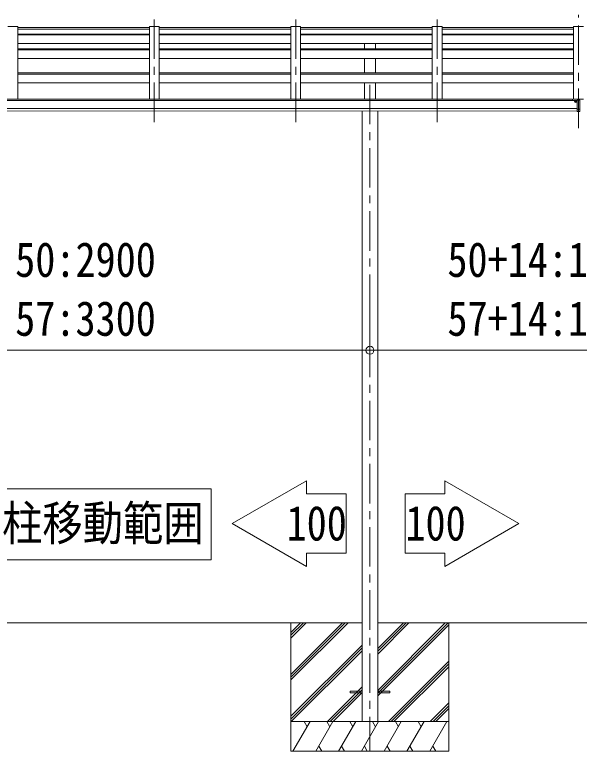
# Model space of a CAD drawing. Units: millimetres at full size, sheet at 1:40; details may follow other scales. Extents: x -11181 to 11305, y -7804 to 7716.
# Drawn here: x 4327 to 7186, y -3656 to 74 of the extents above; entities that cross this region are included whole.
import ezdxf
from ezdxf.enums import TextEntityAlignment as Align

# ---------------------------------------------------------------- set-up
doc = ezdxf.new("R2010")
doc.units = ezdxf.units.MM
doc.header["$LTSCALE"] = 40
doc.header["$PDMODE"] = 32
doc.header["$PDSIZE"] = 40
doc.linetypes.add('CHAIN1', pattern=[8, 5, -1, 1, -1])
for name, color, linetype, lineweight in [('0-0_0', 7, 'Continuous', 9), ('0-2_部品', 7, 'Continuous', 9), ('0-4_TABLE1', 7, 'Continuous', 9), ('0-6_OTH_LINE', 7, 'Continuous', 9)]:
    doc.layers.add(name, color=color, linetype=linetype, lineweight=lineweight)
doc.styles.add('ＭＳ ゴシック', font='')
doc.styles.get('ＭＳ ゴシック').set_extended_font_data('MS Gothic')

msp = doc.modelspace()

# ---------------------------------------------------------------- linework, layer by layer
at = {"layer": '0-0_0'}
for p, q in [((5726.21, -3266.96), (5986.94, -3006.24)), ((5726.21, -3281.1), (6001.08, -3006.24)), ((5726.21, -3295.25), (6015.23, -3006.24)), ((5726.21, -3083.12), (5803.09, -3006.24)), ((5726.21, -3068.97), (5788.95, -3006.24)), ((5726.21, -3054.83), (5774.81, -3006.24)), ((6165.71, -3347.96), (6507.44, -3006.24)), ((6165.71, -3362.1), (6521.58, -3006.24)), ((6165.71, -3164.12), (6323.59, -3006.24)), ((6165.71, -3149.97), (6309.45, -3006.24)), ((6165.71, -3135.83), (6295.31, -3006.24)), ((6165.71, -3376.25), (6526.21, -3015.75)), ((6526.21, -3006.24), (6526.21, -3656.24)), ((5726.21, -3479.09), (6086.71, -3118.6)), ((5726.21, -3493.24), (6086.71, -3132.74)), ((5726.21, -3507.38), (6086.71, -3146.88)), ((6219.57, -3506.24), (6526.21, -3199.6)), ((6233.71, -3506.24), (6526.21, -3213.74)), ((6247.86, -3506.24), (6526.21, -3227.88)), ((5911.2, -3506.24), (6086.71, -3330.73)), ((5925.35, -3506.24), (6086.71, -3344.87)), ((5939.49, -3506.24), (6086.71, -3359.01)), ((6431.7, -3506.24), (6526.21, -3411.73)), ((6445.85, -3506.24), (6526.21, -3425.87)), ((6459.99, -3506.24), (6526.21, -3440.01)), ((6526.21, -3506.24), (5726.21, -3506.24)), ((5736.5, -3656.24), (5823.1, -3506.24)), ((5808.1, -3532.22), (5793.1, -3506.24)), ((5851.97, -3656.24), (5938.57, -3506.24)), ((5923.57, -3532.22), (5908.57, -3506.24)), ((5967.44, -3656.24), (6054.04, -3506.24)), ((6039.04, -3532.22), (6024.04, -3506.24)), ((6082.91, -3656.24), (6169.51, -3506.24)), ((6154.51, -3532.22), (6139.51, -3506.23)), ((6198.38, -3656.24), (6284.98, -3506.24)), ((6269.98, -3532.22), (6254.98, -3506.24)), ((6313.85, -3656.24), (6400.45, -3506.24)), ((6370.45, -3506.24), (6385.45, -3532.22)), ((6429.32, -3656.24), (6515.92, -3506.24)), ((5866.97, -3630.26), (5881.97, -3656.24)), ((5982.44, -3630.26), (5997.44, -3656.24)), ((6097.91, -3630.26), (6112.91, -3656.24)), ((6213.38, -3630.26), (6228.38, -3656.24)), ((6328.85, -3630.26), (6343.85, -3656.24)), ((6444.32, -3630.26), (6459.32, -3656.24))]:
    msp.add_line(p, q, dxfattribs=at)
msp.add_lwpolyline([(5726.21, -3006.24), (5726.21, -3656.24), (6526.21, -3656.24)], dxfattribs=at)
at = {"layer": '0-2_部品', "color": 4}
for p, q in [((6026.21, -3351.73), (6086.71, -3351.73)), ((6026.21, -3351.73), (6026.21, -3360.73)), ((6165.71, -3351.73), (6226.21, -3351.73)), ((6226.21, -3351.73), (6226.21, -3360.73)), ((6026.21, -3360.73), (6086.71, -3360.73)), ((6165.71, -3360.73), (6226.21, -3360.73))]:
    msp.add_line(p, q, dxfattribs=at)
at = {"layer": '0-4_TABLE1', "color": 5, "linetype": 'CHAIN1'}
for p, q in [((5034.21, -469.83), (5034.21, 74.02)), ((5750.21, -469.83), (5750.21, 74.02)), ((6466.21, -469.83), (6466.21, 74.02)), ((7182.21, -500.05), (7182.21, 74.02)), ((6126.21, -281.02), (6126.21, -3656.25))]:
    msp.add_line(p, q, dxfattribs=at)
at = {"layer": '0-4_TABLE1', "color": 4}
for p, q in [((4343.21, 13.81), (4293.21, 13.81)), ((4343.21, 13.81), (4343.21, -353.78)), ((5009.21, 8.68), (4343.21, 8.68)), ((5009.21, 1.61), (4343.21, 1.61)), ((5009.21, 13.81), (5009.21, -353.78)), ((5059.21, 13.81), (5009.21, 13.81)), ((5059.21, 13.81), (5059.21, -353.78)), ((5725.21, 8.68), (5059.21, 8.68)), ((5725.21, 1.61), (5059.21, 1.61)), ((5725.21, 13.81), (5725.21, -353.78)), ((5775.21, 13.81), (5725.21, 13.81)), ((5775.21, 13.81), (5775.21, -353.78)), ((6441.21, 8.68), (5775.21, 8.68)), ((6441.21, 1.61), (5775.21, 1.61)), ((6441.21, 13.81), (6441.21, -353.78)), ((6491.21, 13.81), (6441.21, 13.81)), ((6491.21, 13.81), (6491.21, -353.78)), ((7157.21, 8.68), (6491.21, 8.68)), ((7157.21, 1.61), (6491.21, 1.61)), ((7157.21, 13.81), (7157.21, -353.78)), ((7207.21, 13.81), (7157.21, 13.81)), ((5009.21, -24.69), (4343.21, -24.69)), ((5009.21, -27.26), (4343.21, -27.26)), ((5725.21, -24.69), (5059.21, -24.69)), ((5725.21, -27.26), (5059.21, -27.26)), ((6441.21, -24.69), (5775.21, -24.69)), ((6441.21, -27.26), (5775.21, -27.26)), ((7157.21, -24.69), (6491.21, -24.69)), ((7157.21, -27.26), (6491.21, -27.26)), ((5009.21, -72), (4343.21, -72)), ((5725.21, -72), (5059.21, -72)), ((6441.21, -72), (5775.21, -72)), ((6098.71, -98.98), (6098.71, -72)), ((6153.71, -98.98), (6153.71, -72)), ((7157.21, -72), (6491.21, -72)), ((5009.21, -98.98), (4343.21, -98.98)), ((5009.21, -103.93), (4343.21, -103.93)), ((5725.21, -98.98), (5059.21, -98.98)), ((5725.21, -103.93), (5059.21, -103.93)), ((6441.21, -98.98), (5775.21, -98.98)), ((6441.21, -103.93), (5775.21, -103.93)), ((7157.21, -98.98), (6491.21, -98.98)), ((7157.21, -103.93), (6491.21, -103.93)), ((5009.21, -148.12), (4343.21, -148.12)), ((5725.21, -148.12), (5059.21, -148.12)), ((6441.21, -148.12), (5775.21, -148.12)), ((6098.71, -219.89), (6098.71, -148.12)), ((6153.71, -219.89), (6153.71, -148.12)), ((7157.21, -148.12), (6491.21, -148.12)), ((5009.21, -219.89), (4343.21, -219.89)), ((5725.21, -219.89), (5059.21, -219.89)), ((6441.21, -219.89), (5775.21, -219.89)), ((7157.21, -219.89), (6491.21, -219.89)), ((5009.21, -226.69), (4343.21, -226.69)), ((5725.21, -226.69), (5059.21, -226.69)), ((6441.21, -226.69), (5775.21, -226.69)), ((7157.21, -226.69), (6491.21, -226.69)), ((5009.21, -270.24), (4343.21, -270.24)), ((5725.21, -270.24), (5059.21, -270.24)), ((6441.21, -270.24), (5775.21, -270.24)), ((6098.71, -353.78), (6098.71, -270.24)), ((6153.71, -353.78), (6153.71, -270.24)), ((7157.21, -270.24), (6491.21, -270.24)), ((7175.71, -360.31), (2176.71, -360.31)), ((7152.21, -353.78), (2200.21, -353.78)), ((7152.21, -360.31), (7152.21, -353.78)), ((7207.21, -353.78), (7157.21, -353.78)), ((2176.71, -401.71), (7175.71, -401.71)), ((7175.71, -413.56), (2176.71, -413.48)), ((6086.71, -413.85), (6086.71, -3506.24)), ((6165.71, -413.85), (6165.71, -3506.24))]:
    msp.add_line(p, q, dxfattribs=at)
at = {"layer": '0-4_TABLE1'}
for p, q in [((7167.74, -365.64), (7167.74, -367.3)), ((7167.74, -366.54), (7168.74, -366.54)), ((7168.74, -367.3), (7168.74, -365.64)), ((7169.74, -366.4), (7170.74, -366.4)), ((7175.71, -357.96), (7175.71, -416.82)), ((7175.71, -403.66), (7188.71, -403.66)), ((3265.71, -3006.24), (6086.71, -3006.24)), ((6165.71, -3006.24), (7858.71, -3006.24))]:
    msp.add_line(p, q, dxfattribs=at)
for points in [[(7166.74, -365.5), (7165.74, -365.5), (7165.74, -366.4), (7166.74, -366.4)], [(7168.74, -364.6), (7168.74, -363.7), (7167.74, -363.7), (7167.74, -364.6)], [(7167.74, -367.3), (7167.74, -368.2), (7168.74, -368.2), (7168.74, -367.3)], [(7170.74, -366.4), (7170.74, -365.5), (7169.74, -365.5)], [(7175.71, -357.96), (7188.71, -357.96), (7188.71, -416.82), (7175.71, -416.82)]]:
    msp.add_lwpolyline(points, dxfattribs=at)
msp.add_ellipse((7168.24, -365.65), major_axis=(5.9, 0), ratio=0.9, dxfattribs=at)
for centre, major_axis, start_param, end_param in [((7168.24, -365.95), (5.9, 0), 6.2831853, 9.424778), ((7166.74, -364.6), (-1, 0), 1.5707963, 3.1415927), ((7166.74, -367.3), (1, 0), 6.2831853, 7.8539816), ((7166.74, -365.64), (1, 0), 6.2831853, 6.9023328), ((7169.74, -364.6), (1, 0), 3.1415927, 4.712389), ((7169.74, -365.64), (-1, 0), 5.6640378, 6.2831853), ((7169.74, -367.3), (-1, 0), 4.712389, 6.2831853)]:
    msp.add_ellipse(centre, major_axis=major_axis, ratio=0.9, start_param=start_param, end_param=end_param, dxfattribs=at)
at = {"layer": '0-6_OTH_LINE', "color": 6}
for p, q in [((6126.11, -1625.2), (6126.11, -1316.85)), ((2126.16, -1625.2), (6126.11, -1625.2)), ((6126.11, -1625.2), (8634.21, -1625.2))]:
    msp.add_line(p, q, dxfattribs=at)
at = {"layer": '0-6_OTH_LINE'}
for p, q in [((5804.78, -2286), (5804.78, -2353.2)), ((6505.06, -2286), (6505.06, -2353.2)), ((4137.02, -2327), (5321.97, -2327)), ((5321.97, -2327), (5321.97, -2687)), ((5804.78, -2652.8), (6005.18, -2652.8)), ((5804.78, -2652.8), (5804.78, -2720)), ((6505.06, -2652.8), (6304.66, -2652.8)), ((6505.06, -2652.8), (6505.06, -2720)), ((5321.97, -2687), (4137.02, -2687))]:
    msp.add_line(p, q, dxfattribs=at)
for points in [[(5804.78, -2720), (5428.93, -2503), (5804.78, -2286)], [(6505.06, -2720), (6880.91, -2503), (6505.06, -2286)], [(5804.78, -2353.2), (6005.18, -2353.2), (6005.18, -2652.8)], [(6505.06, -2353.2), (6304.66, -2353.2), (6304.66, -2652.8)]]:
    msp.add_lwpolyline(points, dxfattribs=at)
at = {"layer": '0-6_OTH_LINE', "color": 6}
msp.add_point((6126.11, -1625.2), dxfattribs=at)

# ---------------------------------------------------------------- texts
at = {"layer": '0-6_OTH_LINE', "style": 'ＭＳ ゴシック', "width": 0.85}
for s, p in [('50:2900', (4329.75, -1306.58)), ('50+14:1772', (6518.43, -1306.58)), ('57:3300', (4329.75, -1604.97)), ('57+14:1930', (6518.43, -1604.97)), ('柱移動範囲', (4263.52, -2641.75)), ('100', (5703.96, -2641.75)), ('100', (6305.88, -2641.75))]:
    msp.add_text(s, height=176, dxfattribs=at).set_placement(p, align=Align.BOTTOM_LEFT)

doc.saveas('drawing.dxf')
